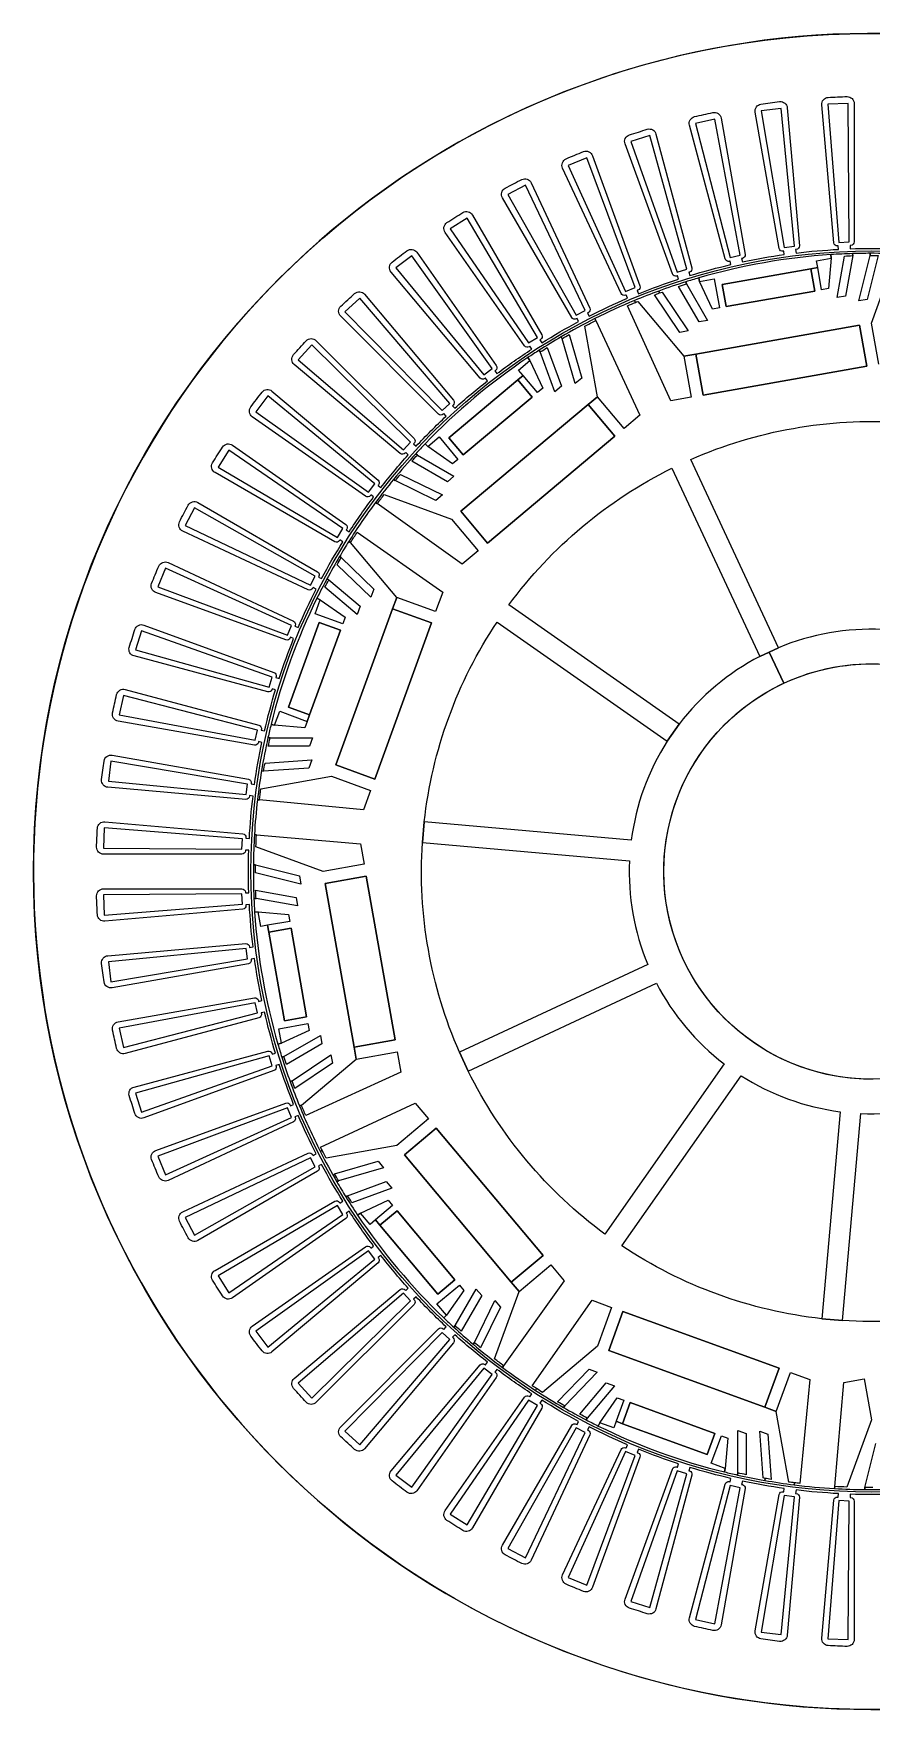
# Model space of a CAD drawing. Extents: x -121 to 121, y -121 to 121.
# Drawn here: x -121 to 0, y -121 to 121.1 of the extents above; entities that cross this region are included whole.
import ezdxf

# ---------------------------------------------------------------- set-up
doc = ezdxf.new("R2010")
doc.units = 0
doc.layers.add('BMWI3_GEOMETRY', color=10, linetype='CONTINUOUS')

msp = doc.modelspace()

# ---------------------------------------------------------------- linework, layer by layer
at = {"layer": 'BMWI3_GEOMETRY'}
for points in [[(121.05, 0, 3.95146), (66.27, -101.3)], [(3.08, -89.95, -0.017096), (-3.08, -89.95), (-3.1, -90.45, 0.000317), (-2.98, -90.45, -0.404589), (-2.5, -90.95), (-2.5, -110.94, -0.423481), (-3.53, -111.94, -0.006048), (-6.24, -111.83, -0.423481), (-7.18, -110.74), (-5.44, -90.82, -0.404589), (-4.91, -90.37, 0.000317), (-4.8, -90.37), (-4.77, -89.87, -0.017096), (-10.9, -89.34), (-10.97, -89.83, 0.000317), (-10.86, -89.85, -0.404589), (-10.42, -90.39), (-12.16, -110.3, -0.423481), (-13.27, -111.21, -0.006048), (-15.96, -110.86, -0.423481), (-16.8, -109.69), (-13.33, -90, -0.404589), (-12.77, -89.59, 0.000317), (-12.65, -89.61), (-12.59, -89.12, -0.017096), (-18.65, -88.05), (-18.76, -88.53, 0.000317), (-18.64, -88.56, -0.404589), (-18.26, -89.13), (-21.73, -108.83, -0.423481), (-22.92, -109.63, -0.006048), (-25.56, -109.04, -0.423481), (-26.3, -107.81), (-21.12, -88.5, -0.404589), (-20.53, -88.14, 0.000317), (-20.42, -88.17), (-20.31, -87.68, -0.017096), (-26.25, -86.09), (-26.4, -86.56, 0.000317), (-26.29, -86.6, -0.404589), (-25.95, -87.2), (-31.13, -106.52, -0.423481), (-32.38, -107.22, -0.006048), (-34.97, -106.4, -0.423481), (-35.6, -105.11), (-28.76, -86.32, -0.404589), (-28.13, -86.02, 0.000317), (-28.02, -86.05), (-27.87, -85.58, -0.017096), (-33.65, -83.47), (-33.85, -83.93, 0.000317), (-33.74, -83.98, -0.404589), (-33.46, -84.61), (-40.29, -103.4, -0.423481), (-41.61, -103.99, -0.006048), (-44.11, -102.95, -0.423481), (-44.62, -101.61), (-36.17, -83.49, -0.404589), (-35.52, -83.24, 0.000317), (-35.42, -83.28), (-35.23, -82.82, -0.017096), (-40.8, -80.22), (-41.03, -80.66, 0.000317), (-40.93, -80.72, -0.404589), (-40.7, -81.37), (-49.15, -99.49, -0.423481), (-50.51, -99.96, -0.006048), (-52.91, -98.71, -0.423481), (-53.31, -97.33), (-43.31, -80.02, -0.404589), (-42.64, -79.82, 0.000317), (-42.54, -79.88), (-42.31, -79.43, -0.017096), (-47.64, -76.36), (-47.91, -76.78, 0.000317), (-47.81, -76.84, -0.404589), (-47.64, -77.52), (-57.64, -94.83, -0.423481), (-59.03, -95.18, -0.006048), (-61.32, -93.73, -0.423481), (-61.59, -92.31), (-50.12, -75.94, -0.404589), (-49.44, -75.8, 0.000317), (-49.34, -75.87), (-49.07, -75.45, -0.017096), (-54.11, -71.92), (-54.42, -72.31, 0.000317), (-54.32, -72.38, -0.404589), (-54.21, -73.07), (-65.68, -89.45, -0.423481), (-67.1, -89.67, -0.006048), (-69.25, -88.02, -0.423481), (-69.4, -86.6), (-56.55, -71.28, -0.404589), (-55.86, -71.21, 0.000317), (-55.76, -71.28), (-55.46, -70.88, -0.017096), (-60.17, -66.93), (-60.51, -67.29, 0.000317), (-60.43, -67.37, -0.404589), (-60.38, -68.07), (-73.23, -83.38, -0.423481), (-74.66, -83.48, -0.006048), (-76.66, -81.65, -0.423481), (-76.68, -80.22), (-62.54, -66.08, -0.404589), (-61.85, -66.07, 0.000317), (-61.76, -66.15), (-61.43, -65.78, -0.017096), (-65.78, -61.43), (-66.15, -61.76, 0.000317), (-66.07, -61.85, -0.404589), (-66.08, -62.54), (-80.22, -76.68, -0.423481), (-81.65, -76.66, -0.006048), (-83.48, -74.66, -0.423481), (-83.38, -73.23), (-68.07, -60.38, -0.404589), (-67.37, -60.43, 0.000317), (-67.29, -60.51), (-66.93, -60.17, -0.017096), (-70.88, -55.46), (-71.28, -55.76, 0.000317), (-71.21, -55.86, -0.404589), (-71.28, -56.55), (-86.6, -69.4, -0.423481), (-88.02, -69.25, -0.006048), (-89.67, -67.1, -0.423481), (-89.45, -65.68), (-73.07, -54.21, -0.404589), (-72.38, -54.32, 0.000317), (-72.31, -54.42), (-71.92, -54.11, -0.017096), (-75.45, -49.07), (-75.87, -49.34, 0.000317), (-75.8, -49.44, -0.404589), (-75.94, -50.12), (-92.31, -61.59, -0.423481), (-93.73, -61.32, -0.006048), (-95.18, -59.03, -0.423481), (-94.83, -57.64), (-77.52, -47.64, -0.404589), (-76.84, -47.81, 0.000317), (-76.78, -47.91), (-76.36, -47.64, -0.017096), (-79.43, -42.31), (-79.88, -42.54, 0.000317), (-79.82, -42.64, -0.404589), (-80.02, -43.31), (-97.33, -53.31, -0.423481), (-98.71, -52.91, -0.006048), (-99.96, -50.51, -0.423481), (-99.49, -49.15), (-81.37, -40.7, -0.404589), (-80.72, -40.93, 0.000317), (-80.66, -41.03), (-80.22, -40.8, -0.017096), (-82.82, -35.23), (-83.28, -35.42, 0.000317), (-83.24, -35.52, -0.404589), (-83.49, -36.17), (-101.61, -44.62, -0.423481), (-102.95, -44.11, -0.006048), (-103.99, -41.61, -0.423481), (-103.4, -40.29), (-84.61, -33.46, -0.404589), (-83.98, -33.74, 0.000317), (-83.93, -33.85), (-83.47, -33.65, -0.017096), (-85.58, -27.87), (-86.05, -28.02, 0.000317), (-86.02, -28.13, -0.404589), (-86.32, -28.76), (-105.11, -35.6, -0.423481), (-106.4, -34.97, -0.006048), (-107.22, -32.38, -0.423481), (-106.52, -31.13), (-87.2, -25.95, -0.404589), (-86.6, -26.29, 0.000317), (-86.56, -26.4), (-86.09, -26.25, -0.017096), (-87.68, -20.31), (-88.17, -20.42, 0.000317), (-88.14, -20.53, -0.404589), (-88.5, -21.12), (-107.81, -26.3, -0.423481), (-109.04, -25.56, -0.006048), (-109.63, -22.92, -0.423481), (-108.83, -21.73), (-89.13, -18.26, -0.404589), (-88.56, -18.64, 0.000317), (-88.53, -18.76), (-88.05, -18.65, -0.017096), (-89.12, -12.59), (-89.61, -12.65, 0.000317), (-89.59, -12.77, -0.404589), (-90, -13.33), (-109.69, -16.8, -0.423481), (-110.86, -15.96, -0.006048), (-111.21, -13.27, -0.423481), (-110.3, -12.16), (-90.39, -10.42, -0.404589), (-89.85, -10.86, 0.000317), (-89.83, -10.97), (-89.34, -10.9, -0.017096), (-89.87, -4.77), (-90.37, -4.8, 0.000317), (-90.37, -4.91, -0.404589), (-90.82, -5.44), (-110.74, -7.18, -0.423481), (-111.83, -6.24, -0.006048), (-111.94, -3.53, -0.423481), (-110.94, -2.5), (-90.95, -2.5, -0.404589), (-90.45, -2.98, 0.000317), (-90.45, -3.1), (-89.95, -3.08, -0.017096), (-89.95, 3.08), (-90.45, 3.1, 0.000317), (-90.45, 2.98, -0.404589), (-90.95, 2.5), (-110.94, 2.5, -0.423481), (-111.94, 3.53, -0.006048), (-111.83, 6.24, -0.423481), (-110.74, 7.18), (-90.82, 5.44, -0.404589), (-90.37, 4.91, 0.000317), (-90.37, 4.8), (-89.87, 4.77, -0.017096), (-89.34, 10.9), (-89.83, 10.97, 0.000317), (-89.85, 10.86, -0.404589), (-90.39, 10.42), (-110.3, 12.16, -0.423481), (-111.21, 13.27, -0.006048), (-110.86, 15.96, -0.423481), (-109.69, 16.8), (-90, 13.33, -0.404589), (-89.59, 12.77, 0.000317), (-89.61, 12.65), (-89.12, 12.59, -0.017096), (-88.05, 18.65), (-88.53, 18.76, 0.000317), (-88.56, 18.64, -0.404589), (-89.13, 18.26), (-108.83, 21.73, -0.423481), (-109.63, 22.92, -0.006048), (-109.04, 25.56, -0.423481), (-107.81, 26.3), (-88.5, 21.12, -0.404589), (-88.14, 20.53, 0.000317), (-88.17, 20.42), (-87.68, 20.31, -0.017096), (-86.09, 26.25), (-86.56, 26.4, 0.000317), (-86.6, 26.29, -0.404589), (-87.2, 25.95), (-106.52, 31.13, -0.423481), (-107.22, 32.38, -0.006048), (-106.4, 34.97, -0.423481), (-105.11, 35.6), (-86.32, 28.76, -0.404589), (-86.02, 28.13, 0.000317), (-86.05, 28.02), (-85.58, 27.87, -0.017096), (-83.47, 33.65), (-83.93, 33.85, 0.000317), (-83.98, 33.74, -0.404589), (-84.61, 33.46), (-103.4, 40.29, -0.423481), (-103.99, 41.61, -0.006048), (-102.95, 44.11, -0.423481), (-101.61, 44.62), (-83.49, 36.17, -0.404589), (-83.24, 35.52, 0.000317), (-83.28, 35.42), (-82.82, 35.23, -0.017096), (-80.22, 40.8), (-80.66, 41.03, 0.000317), (-80.72, 40.93, -0.404589), (-81.37, 40.7), (-99.49, 49.15, -0.423481), (-99.96, 50.51, -0.006048), (-98.71, 52.91, -0.423481), (-97.33, 53.31), (-80.02, 43.31, -0.404589), (-79.82, 42.64, 0.000317), (-79.88, 42.54), (-79.43, 42.31, -0.017096), (-76.36, 47.64), (-76.78, 47.91, 0.000317), (-76.84, 47.81, -0.404589), (-77.52, 47.64), (-94.83, 57.64, -0.423481), (-95.18, 59.03, -0.006048), (-93.73, 61.32, -0.423481), (-92.31, 61.59), (-75.94, 50.12, -0.404589), (-75.8, 49.44, 0.000317), (-75.87, 49.34), (-75.45, 49.07, -0.017096), (-71.92, 54.11), (-72.31, 54.42, 0.000317), (-72.38, 54.32, -0.404589), (-73.07, 54.21), (-89.45, 65.68, -0.423481), (-89.67, 67.1, -0.006048), (-88.02, 69.25, -0.423481), (-86.6, 69.4), (-71.28, 56.55, -0.404589), (-71.21, 55.86, 0.000317), (-71.28, 55.76), (-70.88, 55.46, -0.017096), (-66.93, 60.17), (-67.29, 60.51, 0.000317), (-67.37, 60.43, -0.404589), (-68.07, 60.38), (-83.38, 73.23, -0.423481), (-83.48, 74.66, -0.006048), (-81.65, 76.66, -0.423481), (-80.22, 76.68), (-66.08, 62.54, -0.404589), (-66.07, 61.85, 0.000317), (-66.15, 61.76), (-65.78, 61.43, -0.017096), (-61.43, 65.78), (-61.76, 66.15, 0.000317), (-61.85, 66.07, -0.404589), (-62.54, 66.08), (-76.68, 80.22, -0.423481), (-76.66, 81.65, -0.006048), (-74.66, 83.48, -0.423481), (-73.23, 83.38), (-60.38, 68.07, -0.404589), (-60.43, 67.37, 0.000317), (-60.51, 67.29), (-60.17, 66.93, -0.017096), (-55.46, 70.88), (-55.76, 71.28, 0.000317), (-55.86, 71.21, -0.404589), (-56.55, 71.28), (-69.4, 86.6, -0.423481), (-69.25, 88.02, -0.006048), (-67.1, 89.67, -0.423481), (-65.68, 89.45), (-54.21, 73.07, -0.404589), (-54.32, 72.38, 0.000317), (-54.42, 72.31), (-54.11, 71.92, -0.017096), (-49.07, 75.45), (-49.34, 75.87, 0.000317), (-49.44, 75.8, -0.404589), (-50.12, 75.94), (-61.59, 92.31, -0.423481), (-61.32, 93.73, -0.006048), (-59.03, 95.18, -0.423481), (-57.64, 94.83), (-47.64, 77.52, -0.404589), (-47.81, 76.84, 0.000317), (-47.91, 76.78), (-47.64, 76.36, -0.017096), (-42.31, 79.43), (-42.54, 79.88, 0.000317), (-42.64, 79.82, -0.404589), (-43.31, 80.02), (-53.31, 97.33, -0.423481), (-52.91, 98.71, -0.006048), (-50.51, 99.96, -0.423481), (-49.15, 99.49), (-40.7, 81.37, -0.404589), (-40.93, 80.72, 0.000317), (-41.03, 80.66), (-40.8, 80.22, -0.017096), (-35.23, 82.82), (-35.42, 83.28, 0.000317), (-35.52, 83.24, -0.404589), (-36.17, 83.49), (-44.62, 101.61, -0.423481), (-44.11, 102.95, -0.006048), (-41.61, 103.99, -0.423481), (-40.29, 103.4), (-33.46, 84.61, -0.404589), (-33.74, 83.98, 0.000317), (-33.85, 83.93), (-33.65, 83.47, -0.017096), (-27.87, 85.58), (-28.02, 86.05, 0.000317), (-28.13, 86.02, -0.404589), (-28.76, 86.32), (-35.6, 105.11, -0.423481), (-34.97, 106.4, -0.006048), (-32.38, 107.22, -0.423481), (-31.13, 106.52), (-25.95, 87.2, -0.404589), (-26.29, 86.6, 0.000317), (-26.4, 86.56), (-26.25, 86.09, -0.017096), (-20.31, 87.68), (-20.42, 88.17, 0.000317), (-20.53, 88.14, -0.404589), (-21.12, 88.5), (-26.3, 107.81, -0.423481), (-25.56, 109.04, -0.006048), (-22.92, 109.63, -0.423481), (-21.73, 108.83), (-18.26, 89.13, -0.404589), (-18.64, 88.56, 0.000317), (-18.76, 88.53), (-18.65, 88.05, -0.017096), (-12.59, 89.12), (-12.65, 89.61, 0.000317), (-12.77, 89.59, -0.404589), (-13.33, 90), (-16.8, 109.69, -0.423481), (-15.96, 110.86, -0.006048), (-13.27, 111.21, -0.423481), (-12.16, 110.3), (-10.42, 90.39, -0.404589), (-10.86, 89.85, 0.000317), (-10.97, 89.83), (-10.9, 89.34, -0.017096), (-4.77, 89.87), (-4.8, 90.37, 0.000317), (-4.91, 90.37, -0.404589), (-5.44, 90.82), (-7.18, 110.74, -0.423481), (-6.24, 111.83, -0.006048), (-3.53, 111.94, -0.423481), (-2.5, 110.94), (-2.5, 90.95, -0.404589), (-2.98, 90.45, 0.000317), (-3.1, 90.45), (-3.08, 89.95, -0.017096), (3.08, 89.95)], [(4.6, 89.18, 0.013453), (-0.21, 89.3), (-0.2, 89, -0.003302), (0.97, 88.99), (-0.61, 82.65), (-1.84, 82.43), (-0.2, 89), (-0.21, 89.3, 0.007034), (-2.72, 89.26), (-2.71, 88.96), (-3.74, 83.11), (-4.97, 82.9), (-3.91, 88.91, -0.003375), (-2.71, 88.96), (-2.72, 89.26, 0.008826), (-5.87, 89.11), (-5.83, 88.58), (-6.22, 84.2), (-7.2, 84.03), (-7.76, 87.23), (-8.75, 87.05), (-8.19, 83.85), (-20.99, 81.6), (-21.55, 84.8), (-8.75, 87.05), (-7.76, 87.23), (-7.94, 88.21), (-5.83, 88.58), (-5.87, 89.11, 0.054449), (-24.96, 85.74), (-24.82, 85.24), (-22.71, 85.61), (-21.97, 81.42), (-22.96, 81.25), (-24.82, 85.24), (-24.96, 85.74, 0.005451), (-26.83, 85.18), (-26.74, 84.89), (-23.68, 79.6), (-24.91, 79.38), (-27.88, 84.52, -0.003375), (-26.74, 84.89), (-26.83, 85.18, 0.011493), (-30.71, 83.85), (-30.61, 83.57, -0.001083), (-30.25, 83.7), (-26.46, 78.09), (-27.69, 77.87), (-31.35, 83.3, -0.002219), (-30.61, 83.57), (-30.71, 83.85, 0.010552), (-34.22, 82.48), (-34.11, 82.2, -0.001122), (-33.74, 82.36), (-27.09, 74.43), (-25.36, 74.73), (-1.73, 78.9), (-0.68, 72.99), (-24.32, 68.82), (-25.36, 74.73), (-27.09, 74.43), (-26.04, 68.52), (-29, 68), (-35.25, 81.72, -0.003496), (-34.11, 82.2), (-34.22, 82.48, 0.017658), (-39.96, 79.86), (-39.82, 79.59), (-33.45, 65.92), (-35.75, 63.99), (-39.6, 68.59), (-40.94, 67.46), (-37.09, 62.87), (-55.47, 47.44), (-59.33, 52.04), (-40.94, 67.46), (-39.6, 68.59), (-41.4, 78.78, -0.00498), (-39.82, 79.59), (-39.96, 79.86, 0.015494), (-44.83, 77.23), (-44.68, 76.97, -0.003302), (-43.66, 77.56), (-41.85, 71.27), (-42.81, 70.47), (-44.68, 76.97), (-44.83, 77.23, 0.010409), (-48, 75.3), (-47.84, 75.05, -0.003375), (-46.83, 75.69), (-44.8, 70.11), (-45.75, 69.31), (-47.84, 75.05), (-48, 75.3, 0.005451), (-49.63, 74.24), (-49.34, 73.8), (-47.48, 69.81), (-48.25, 69.17), (-50.34, 71.66), (-51.1, 71.02), (-49.01, 68.53), (-58.97, 60.17), (-61.06, 62.66), (-51.1, 71.02), (-50.34, 71.66), (-50.98, 72.42), (-49.34, 73.8), (-49.63, 74.24, 0.054449), (-64.49, 61.77), (-64.11, 61.41), (-62.47, 62.78), (-59.74, 59.53), (-60.51, 58.88), (-64.11, 61.41), (-64.49, 61.77, 0.005451), (-65.82, 60.35), (-65.6, 60.15), (-60.31, 57.09), (-61.26, 56.29), (-66.41, 59.26, -0.003375), (-65.6, 60.15), (-65.82, 60.35, 0.013712), (-69.03, 56.65), (-68.8, 56.46, -0.003302), (-68.05, 57.36), (-61.96, 54.4), (-62.92, 53.59), (-68.8, 56.46), (-69.03, 56.65, 0.011829), (-71.63, 53.32), (-71.39, 53.14, -0.004618), (-70.4, 54.45), (-60.67, 50.91), (-56.81, 46.32), (-59.11, 44.39), (-71.39, 53.14), (-71.63, 53.32, 0.019142), (-75.5, 47.69), (-75.25, 47.53, -0.00498), (-74.29, 49.02), (-61.93, 40.37), (-62.96, 37.55), (-68.59, 39.6), (-69.19, 37.95), (-63.55, 35.9), (-71.76, 13.35), (-77.4, 15.4), (-69.19, 37.95), (-68.59, 39.6), (-75.25, 47.53), (-75.5, 47.69, 0.007211), (-76.84, 45.49), (-76.59, 45.34), (-71.88, 40.8), (-72.31, 39.62), (-77.18, 44.32, -0.003302), (-76.59, 45.34), (-76.84, 45.49, 0.010337), (-78.66, 42.28), (-78.39, 42.13), (-73.85, 38.32), (-74.28, 37.14), (-78.96, 41.07, -0.003375), (-78.39, 42.13), (-78.66, 42.28, 0.008826), (-80.1, 39.47), (-79.63, 39.24), (-76.03, 36.72), (-76.37, 35.78), (-80.36, 37.23), (-79.63, 39.24), (-80.1, 39.47, 0.054449), (-86.73, 21.25), (-86.22, 21.13), (-85.49, 23.14), (-81.5, 21.68), (-81.16, 22.62), (-84.21, 23.73), (-79.77, 35.95), (-76.71, 34.84), (-81.16, 22.62), (-81.5, 21.68), (-81.84, 20.74), (-86.22, 21.13), (-86.73, 21.25, 0.005451), (-87.18, 19.35), (-86.88, 19.29), (-80.77, 19.29), (-81.2, 18.11), (-87.14, 18.11, -0.003375), (-86.88, 19.29), (-87.18, 19.35, 0.013712), (-88.11, 14.55), (-87.81, 14.5, -0.003302), (-87.61, 15.66), (-80.86, 16.13), (-81.29, 14.95), (-87.81, 14.5), (-88.11, 14.55, 0.011829), (-88.7, 10.36), (-88.4, 10.33, -0.004618), (-88.19, 11.96), (-78, 13.76), (-72.36, 11.7), (-73.39, 8.89), (-88.4, 10.33), (-88.7, 10.36, 0.014161), (-89.14, 5.33), (-88.84, 5.31), (-73.81, 3.99), (-73.29, 1.04), (-79.2, 0), (-88.93, 3.54, -0.00498), (-88.84, 5.31), (-89.14, 5.33, 0.012191), (-89.29, 0.97), (-88.99, 0.97), (-82.65, -0.61), (-82.43, -1.84), (-89, -0.2, -0.003302), (-88.99, 0.97), (-89.29, 0.97, 0.013712), (-89.21, -3.92), (-88.91, -3.91, -0.003375), (-88.96, -2.71), (-83.11, -3.74), (-82.9, -4.97), (-88.91, -3.91), (-89.21, -3.92, 0.005451), (-89.11, -5.87), (-88.58, -5.83), (-84.2, -6.22), (-84.03, -7.2), (-87.23, -7.76), (-87.05, -8.75), (-83.85, -8.19), (-81.6, -20.99), (-84.8, -21.55), (-87.05, -8.75), (-87.23, -7.76), (-88.21, -7.94), (-88.58, -5.83), (-89.11, -5.87, 0.054449), (-85.74, -24.96), (-85.24, -24.82), (-85.61, -22.71), (-81.42, -21.97), (-81.25, -22.96), (-85.24, -24.82), (-85.74, -24.96, 0.005451), (-85.18, -26.83), (-84.89, -26.74), (-79.6, -23.68), (-79.38, -24.91), (-84.52, -27.88, -0.003375), (-84.89, -26.74), (-85.18, -26.83, 0.010409), (-83.98, -30.35), (-83.7, -30.25), (-78.09, -26.46), (-77.87, -27.69), (-83.3, -31.35, -0.003302), (-83.7, -30.25), (-83.98, -30.35, 0.010513), (-82.63, -33.85), (-82.36, -33.74), (-74.43, -27.09), (-74.73, -25.36), (-78.9, -1.73), (-72.99, -0.68), (-68.82, -24.32), (-74.73, -25.36), (-74.43, -27.09), (-68.52, -26.04), (-68, -29), (-81.72, -35.25, -0.004618), (-82.36, -33.74), (-82.63, -33.85, 0.020217), (-79.63, -40.42), (-79.36, -40.28, -0.001436), (-79.59, -39.82), (-65.92, -33.45), (-63.99, -35.75), (-68.59, -39.6), (-78.78, -41.4, -0.003544), (-79.36, -40.28), (-79.63, -40.42, 0.014058), (-77.23, -44.83), (-76.97, -44.68, -0.003302), (-77.56, -43.66), (-71.27, -41.85), (-70.47, -42.81), (-76.97, -44.68), (-77.23, -44.83, 0.007034), (-75.94, -46.98), (-75.69, -46.83), (-70.11, -44.8), (-69.31, -45.75), (-75.05, -47.84, -0.003375), (-75.69, -46.83), (-75.94, -46.98, 0.008826), (-74.24, -49.63), (-73.8, -49.34), (-69.81, -47.48), (-69.17, -48.25), (-71.66, -50.34), (-71.02, -51.1), (-68.53, -49.01), (-60.17, -58.97), (-62.66, -61.06), (-71.02, -51.1), (-71.66, -50.34), (-72.42, -50.98), (-73.8, -49.34), (-74.24, -49.63, 0.054449), (-61.77, -64.49), (-61.41, -64.11), (-62.78, -62.47), (-59.53, -59.74), (-58.88, -60.51), (-61.41, -64.11), (-61.77, -64.49, 0.005451), (-60.35, -65.82), (-60.15, -65.6), (-57.09, -60.31), (-56.29, -61.26), (-59.26, -66.41, -0.003375), (-60.15, -65.6), (-60.35, -65.82, 0.010409), (-57.56, -68.28), (-57.36, -68.05), (-54.4, -61.96), (-53.59, -62.92), (-56.46, -68.8, -0.003302), (-57.36, -68.05), (-57.56, -68.28, 0.015132), (-53.32, -71.63), (-53.14, -71.39, -0.004618), (-54.45, -70.4), (-50.91, -60.67), (-52.04, -59.33), (-67.46, -40.94), (-62.87, -37.09), (-47.44, -55.47), (-52.04, -59.33), (-50.91, -60.67), (-46.32, -56.81), (-44.39, -59.11), (-53.14, -71.39), (-53.32, -71.63, 0.016295), (-48.54, -74.95), (-48.38, -74.7, -0.002134), (-49.02, -74.29), (-40.37, -61.93), (-37.55, -62.96), (-39.6, -68.59), (-47.53, -75.25, -0.002846), (-48.38, -74.7), (-48.54, -74.95, 0.01336), (-44.47, -77.44), (-44.32, -77.18, -0.003302), (-45.34, -76.59), (-40.8, -71.88), (-39.62, -72.31), (-44.32, -77.18), (-44.47, -77.44, 0.010409), (-41.21, -79.22), (-41.07, -78.96, -0.003375), (-42.13, -78.39), (-38.32, -73.85), (-37.14, -74.28), (-41.07, -78.96), (-41.21, -79.22, 0.005451), (-39.47, -80.1), (-39.24, -79.63), (-36.72, -76.03), (-35.78, -76.37), (-36.89, -79.42), (-35.95, -79.77), (-34.84, -76.71), (-22.62, -81.16), (-23.73, -84.21), (-35.95, -79.77), (-36.89, -79.42), (-37.23, -80.36), (-39.24, -79.63), (-39.47, -80.1, 0.054449), (-21.25, -86.73), (-21.13, -86.22), (-23.14, -85.49), (-21.68, -81.5), (-20.74, -81.84), (-21.13, -86.22), (-21.25, -86.73, 0.005451), (-19.35, -87.18), (-19.29, -86.88), (-19.29, -80.77), (-18.11, -81.2), (-18.11, -87.14, -0.003375), (-19.29, -86.88), (-19.35, -87.18, 0.01122), (-15.42, -87.96), (-15.37, -87.66, -0.00081), (-15.66, -87.61), (-16.13, -80.86), (-14.95, -81.29), (-14.5, -87.81, -0.002492), (-15.37, -87.66), (-15.42, -87.96, 0.012109), (-11.15, -88.6), (-11.11, -88.3, -0.002405), (-11.96, -88.19), (-13.76, -78), (-15.4, -77.4), (-37.95, -69.19), (-35.9, -63.55), (-13.35, -71.76), (-15.4, -77.4), (-13.76, -78), (-11.7, -72.36), (-8.89, -73.39), (-10.33, -88.4, -0.002213), (-11.11, -88.3), (-11.15, -88.6, 0.016374), (-5.33, -89.14), (-5.31, -88.84), (-3.99, -73.81), (-1.04, -73.29), (0, -79.2), (-3.54, -88.93, -0.00498), (-5.31, -88.84), (-5.33, -89.14, 0.012191), (-0.97, -89.29), (-0.97, -88.99), (0.61, -82.65)], [(1.04, 73.29), (0, 79.2), (3.54, 88.93, -0.002939)], [(1.55, 34.97, 0.109904), (-13.42, 32.33), (-14.78, 31.69), (-12.68, 27.19, -0.548619), (30, 0, -1.822759), (-12.68, 27.19), (-14.78, 31.69), (-16.14, 31.06, 0.109904), (-27.78, 21.29), (-29.5, 18.83, 0.109904), (-34.7, 4.54), (-64.6, 7.16), (-64.87, 4.17), (-34.97, 1.55, 0.109904), (-32.33, -13.42), (-59.53, -26.1), (-58.26, -28.82), (-31.06, -16.14, 0.109904), (-21.29, -27.78), (-38.5, -52.37, -0.11993), (-58.26, -28.82), (-59.53, -26.1, -0.11993), (-64.87, 4.17), (-64.6, 7.16, -0.11993), (-54.09, 36.04), (-29.5, 18.83), (-27.78, 21.29), (-52.37, 38.5, -0.11993), (-28.82, 58.26), (-16.14, 31.06), (-13.42, 32.33), (-26.1, 59.53, -0.11993), (4.17, 64.87)], [(11.29, -64.01, -0.059751), (-4.17, -64.87), (-7.16, -64.6, -0.11993), (-36.04, -54.09), (-18.83, -29.5, 0.109904), (-4.54, -34.7), (-7.16, -64.6), (-4.17, -64.87), (-1.55, -34.97, 0.109904), (13.42, -32.33)], [(0.2, -89, -0.003302), (-0.97, -88.99), (-0.97, -89.29, 0.013712), (3.92, -89.21)]]:
    msp.add_lwpolyline(points, format="xyb", dxfattribs=at)
for points in [[(-12.62, 90.12), (-11.13, 90.32), (-13.05, 110.24), (-15.92, 109.86), (-12.62, 90.12)], [(-4.72, 90.88), (-3.22, 90.95), (-3.39, 110.96), (-6.29, 110.83), (-4.72, 90.88)], [(-20.43, 88.68), (-18.96, 89.01), (-22.61, 108.68), (-25.44, 108.06), (-20.43, 88.68)], [(-28.08, 86.56), (-26.65, 87.01), (-32, 106.3), (-34.76, 105.43), (-28.08, 86.56)], [(-35.52, 83.79), (-34.13, 84.36), (-41.14, 103.1), (-43.82, 102), (-35.52, 83.79)], [(-42.68, 80.37), (-41.35, 81.06), (-49.97, 99.13), (-52.54, 97.79), (-42.68, 80.37)], [(-49.53, 76.35), (-48.26, 77.15), (-58.42, 94.39), (-60.86, 92.84), (-49.53, 76.35)], [(-55.99, 71.74), (-54.8, 72.65), (-66.42, 88.94), (-68.72, 87.18), (-55.99, 71.74)], [(-20.99, 81.6), (-8.19, 83.85), (-8.75, 87.05), (-21.55, 84.8), (-20.99, 81.6)], [(-62.03, 66.59), (-60.93, 67.6), (-73.92, 82.82), (-76.06, 80.86), (-62.03, 66.59)], [(-24.32, 68.82), (-0.68, 72.99), (-1.73, 78.9), (-25.36, 74.73), (-24.32, 68.82)], [(-67.6, 60.93), (-66.59, 62.03), (-80.86, 76.06), (-82.82, 73.92), (-67.6, 60.93)], [(-58.97, 60.17), (-49.01, 68.53), (-51.1, 71.02), (-61.06, 62.66), (-58.97, 60.17)], [(-72.65, 54.8), (-71.74, 55.99), (-87.18, 68.72), (-88.94, 66.42), (-72.65, 54.8)], [(-55.47, 47.44), (-37.09, 62.87), (-40.94, 67.46), (-59.33, 52.04), (-55.47, 47.44)], [(-77.15, 48.26), (-76.35, 49.53), (-92.84, 60.86), (-94.39, 58.42), (-77.15, 48.26)], [(-81.06, 41.35), (-80.37, 42.68), (-97.79, 52.54), (-99.13, 49.97), (-81.06, 41.35)], [(-84.36, 34.13), (-83.79, 35.52), (-102, 43.82), (-103.1, 41.14), (-84.36, 34.13)], [(-71.76, 13.35), (-63.55, 35.9), (-69.19, 37.95), (-77.4, 15.4), (-71.76, 13.35)], [(-87.01, 26.65), (-86.56, 28.08), (-105.43, 34.76), (-106.3, 32), (-87.01, 26.65)], [(-81.16, 22.62), (-76.71, 34.84), (-79.77, 35.95), (-84.21, 23.73), (-81.16, 22.62)], [(-89.01, 18.96), (-88.68, 20.43), (-108.06, 25.44), (-108.68, 22.61), (-89.01, 18.96)], [(-90.32, 11.13), (-90.12, 12.62), (-109.86, 15.92), (-110.24, 13.05), (-90.32, 11.13)], [(-90.95, 3.22), (-90.88, 4.72), (-110.83, 6.29), (-110.96, 3.39), (-90.95, 3.22)], [(-68.82, -24.32), (-72.99, -0.68), (-78.9, -1.73), (-74.73, -25.36), (-68.82, -24.32)], [(-90.88, -4.72), (-90.95, -3.22), (-110.96, -3.39), (-110.83, -6.29), (-90.88, -4.72)], [(-81.6, -20.99), (-83.85, -8.19), (-87.05, -8.75), (-84.8, -21.55), (-81.6, -20.99)], [(-90.12, -12.62), (-90.32, -11.13), (-110.24, -13.05), (-109.86, -15.92), (-90.12, -12.62)], [(-88.68, -20.43), (-89.01, -18.96), (-108.68, -22.61), (-108.06, -25.44), (-88.68, -20.43)], [(-86.56, -28.08), (-87.01, -26.65), (-106.3, -32), (-105.43, -34.76), (-86.56, -28.08)], [(-83.79, -35.52), (-84.36, -34.13), (-103.1, -41.14), (-102, -43.82), (-83.79, -35.52)], [(-47.44, -55.47), (-62.87, -37.09), (-67.46, -40.94), (-52.04, -59.33), (-47.44, -55.47)], [(-80.37, -42.68), (-81.06, -41.35), (-99.13, -49.97), (-97.79, -52.54), (-80.37, -42.68)], [(-76.35, -49.53), (-77.15, -48.26), (-94.39, -58.42), (-92.84, -60.86), (-76.35, -49.53)], [(-60.17, -58.97), (-68.53, -49.01), (-71.02, -51.1), (-62.66, -61.06), (-60.17, -58.97)], [(-71.74, -55.99), (-72.65, -54.8), (-88.94, -66.42), (-87.18, -68.72), (-71.74, -55.99)], [(-66.59, -62.03), (-67.6, -60.93), (-82.82, -73.92), (-80.86, -76.06), (-66.59, -62.03)], [(-13.35, -71.76), (-35.9, -63.55), (-37.95, -69.19), (-15.4, -77.4), (-13.35, -71.76)], [(-60.93, -67.6), (-62.03, -66.59), (-76.06, -80.86), (-73.92, -82.82), (-60.93, -67.6)], [(-54.8, -72.65), (-55.99, -71.74), (-68.72, -87.18), (-66.42, -88.94), (-54.8, -72.65)], [(-48.26, -77.15), (-49.53, -76.35), (-60.86, -92.84), (-58.42, -94.39), (-48.26, -77.15)], [(-22.62, -81.16), (-34.84, -76.71), (-35.95, -79.77), (-23.73, -84.21), (-22.62, -81.16)], [(-41.35, -81.06), (-42.68, -80.37), (-52.54, -97.79), (-49.97, -99.13), (-41.35, -81.06)], [(-34.13, -84.36), (-35.52, -83.79), (-43.82, -102), (-41.14, -103.1), (-34.13, -84.36)], [(-26.65, -87.01), (-28.08, -86.56), (-34.76, -105.43), (-32, -106.3), (-26.65, -87.01)], [(-18.96, -89.01), (-20.43, -88.68), (-25.44, -108.06), (-22.61, -108.68), (-18.96, -89.01)], [(-11.13, -90.32), (-12.62, -90.12), (-15.92, -109.86), (-13.05, -110.24), (-11.13, -90.32)], [(-3.22, -90.95), (-4.72, -90.88), (-6.29, -110.83), (-3.39, -110.96), (-3.22, -90.95)]]:
    msp.add_lwpolyline(points, close=True, dxfattribs=at)
for radius in [121.05, 89.65, 30]:
    msp.add_circle((0, 0), radius, dxfattribs=at)

doc.saveas('drawing.dxf')
